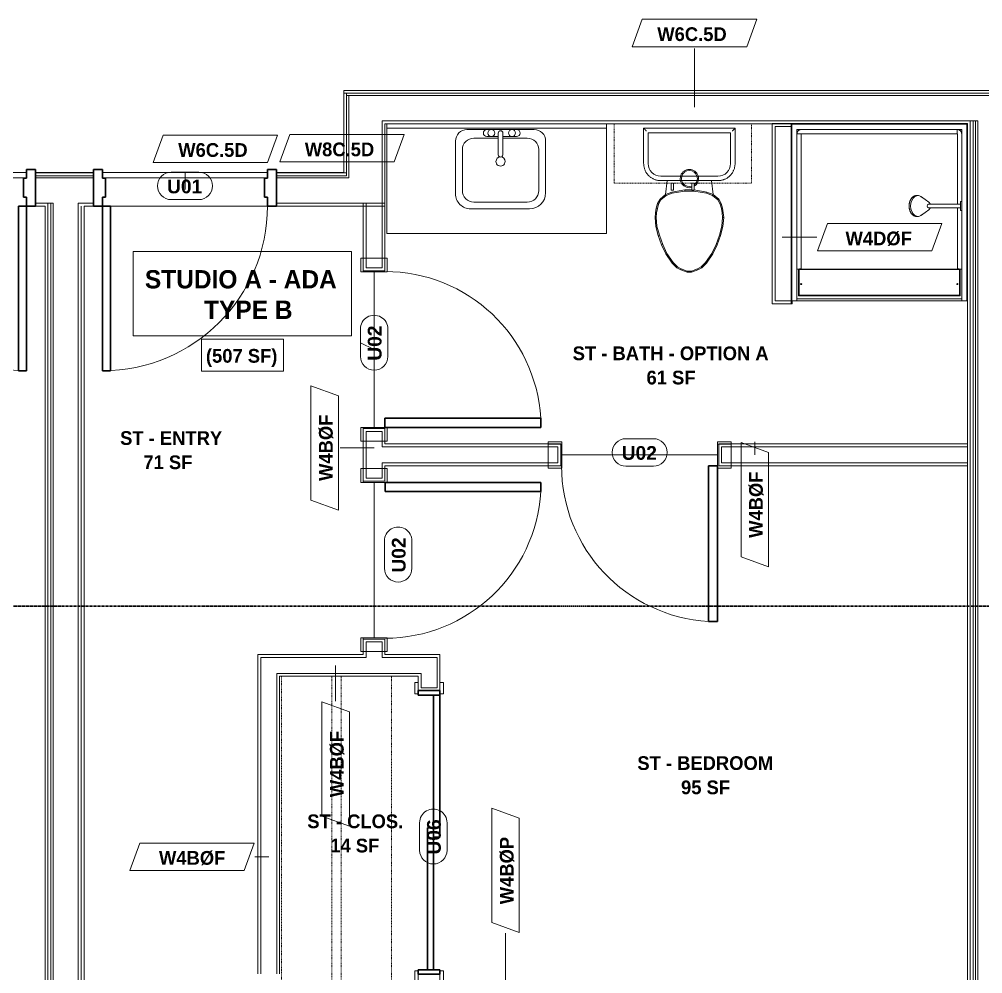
# Model space of a CAD drawing. Header units: inches. Extents: x -4058 to -1781, y 9814 to 12264.
# Drawn here: x -2724.6 to -2514.2, y 11454.9 to 11663.4 of the extents above; entities that cross this region are included whole.
import ezdxf

# ---------------------------------------------------------------- set-up
doc = ezdxf.new("R2010")
doc.units = ezdxf.units.IN
doc.header["$MEASUREMENT"] = 0
doc.linetypes.add('Dash', pattern=[0.25, 0.125, -0.125])
doc.linetypes.add('Grid Line 1_2_', pattern=[0.875, 0.5, -0.125, 0.125, -0.125])
for name, color, linetype, lineweight in [('0-1', 7, 'Continuous', 5), ('0-3', 8, 'Continuous', 9), ('A-AREA-IDEN', 2, 'Continuous', 9), ('A-DOOR-1', 7, 'Continuous', 9), ('A-DOOR-2', 10, 'Continuous', 30), ('A-DOOR-3', 31, 'Continuous', 9), ('A-DOOR-4', 31, 'Continuous', 30), ('A-DOOR-FRAM-2', 10, 'Continuous', 30), ('A-DOOR-FRAM-3', 31, 'Continuous', 30), ('A-DOOR-IDEN', 31, 'Continuous', 9), ('A-FLOR-1', 7, 'Continuous', 9), ('A-FLOR-2', 192, 'Continuous', 9), ('A-WALL', 113, 'Continuous', 18), ('A-WALL-2', 250, 'Continuous', 18), ('A-WALL-3', 113, 'Continuous', 9), ('A-WALL-IDEN', 211, 'Continuous', 9), ('I-WALL-1', 7, 'Continuous', 9), ('P-SANR-FIXT', 6, 'Continuous', 9), ('Q-CASE', 31, 'Continuous', 9), ('Q-CASE-2', 31, 'Dash', 9), ('Q-CASE-HDLN', 31, 'Dash', 9), ('S-GRID-1', 1, 'Grid Line 1_2_', 30)]:
    doc.layers.add(name, color=color, linetype=linetype, lineweight=lineweight)
doc.styles.add('Arial_B', font='arialbd.ttf', dxfattribs={"height": 3})
doc.styles.add('Century Gothic_B', font='GOTHICB.TTF', dxfattribs={"height": 3})
doc.styles.add('Century Gothic_B_1', font='GOTHICB.TTF', dxfattribs={"height": 4})

# ---------------------------------------------------------------- blocks, each defined once
blk = doc.blocks.new('CTR - 1st Phase - Shell_rvt-1-UNITS PLANS - 3RD FLOOR')
at = {"layer": 'A-FLOR-1'}
for p, q in [((-2723.04, 11629.94), (-2759.04, 11629.94)), ((-2759.04, 11628.74), (-2723.04, 11628.74)), ((-2708.41, 11629.94), (-2721.04, 11629.94)), ((-2670.41, 11629.94), (-2706.41, 11629.94)), ((-2706.41, 11628.74), (-2670.41, 11628.74)), ((-2653.75, 11629.94), (-2668.41, 11629.94))]:
    blk.add_line(p, q, dxfattribs=at)
blk = doc.blocks.new('HOLLOW METAL - UNIT DOOR-2191977-UNITS PLANS - 3RD FLOOR')
at = {"layer": 'A-DOOR-1'}
blk.add_arc((18, -3.875), 36, 180, 270, dxfattribs=at)
at = {"layer": 'A-DOOR-2'}
for p, q in [((16.25, -3.875), (18, -3.875)), ((16.25, -39.875), (16.25, -3.875)), ((18, -3.875), (18, -39.875)), ((18, -39.875), (16.25, -39.875))]:
    blk.add_line(p, q, dxfattribs=at)
at = {"layer": 'A-DOOR-FRAM-2'}
for p, q in [((-20, 4.125), (-18, 4.125)), ((-20, -3.875), (-20, 4.125)), ((-18, 4.125), (-18, 2.1875)), ((-18, 2.1875), (-17.375, 2.1875)), ((-17.375, 2.1875), (-17.375, -1.9375)), ((17.375, 2.1875), (18, 2.1875)), ((17.375, -1.9375), (17.375, 2.1875)), ((18, 4.125), (20, 4.125)), ((18, 2.1875), (18, 4.125)), ((20, 4.125), (20, -3.875)), ((-18, -1.9375), (-18, -3.875)), ((-17.375, -1.9375), (-18, -1.9375)), ((18, -1.9375), (17.375, -1.9375)), ((18, -3.875), (18, -1.9375)), ((-18, -3.875), (-20, -3.875)), ((20, -3.875), (18, -3.875))]:
    blk.add_line(p, q, dxfattribs=at)
blk = doc.blocks.new('HOLLOW METAL - UNIT DOOR-2191978-UNITS PLANS - 3RD FLOOR')
at = {"layer": 'A-DOOR-1'}
blk.add_arc((18, 3.875), 36, 90, 180, dxfattribs=at)
at = {"layer": 'A-DOOR-2'}
for p, q in [((18, 39.875), (16.25, 39.875)), ((16.25, 39.875), (16.25, 3.875)), ((18, 3.875), (18, 39.875)), ((16.25, 3.875), (18, 3.875))]:
    blk.add_line(p, q, dxfattribs=at)
at = {"layer": 'A-DOOR-FRAM-2'}
for p, q in [((-18, 3.875), (-20, 3.875)), ((-20, 3.875), (-20, -4.125)), ((-18, 1.9375), (-18, 3.875)), ((18, 3.875), (18, 1.9375)), ((20, 3.875), (18, 3.875)), ((20, -4.125), (20, 3.875)), ((-17.375, 1.9375), (-18, 1.9375)), ((-17.375, -2.1875), (-17.375, 1.9375)), ((18, 1.9375), (17.375, 1.9375)), ((17.375, 1.9375), (17.375, -2.1875)), ((-20, -4.125), (-18, -4.125)), ((-18, -4.125), (-18, -2.1875)), ((-18, -2.1875), (-17.375, -2.1875)), ((17.375, -2.1875), (18, -2.1875)), ((18, -2.1875), (18, -4.125)), ((18, -4.125), (20, -4.125))]:
    blk.add_line(p, q, dxfattribs=at)
blk = doc.blocks.new('CTR - 1st Phase - Common Walls_rvt-1-UNITS PLANS - 3RD FLOOR')
at = {"layer": 'A-WALL-2'}
for p, q in [((-2653.75, 11647.24), (-2653.12, 11647.24)), ((-2653.12, 11647.24), (-2644.75, 11647.24)), ((-2653.12, 11646.74), (-2653.12, 11647.24)), ((-2653.12, 11647.24), (-2653.12, 11646.74)), ((-2653.12, 11646.74), (-2652.62, 11646.74)), ((-2653.12, 11646.74), (-2653.12, 11629.86)), ((-2652.62, 11646.74), (-2645.37, 11646.74)), ((-2652.62, 11646.74), (-2652.62, 11628.74)), ((-2645.37, 11646.74), (-2644.75, 11646.74)), ((-2510.43, 11647.24), (-2644.75, 11647.24)), ((-2509.93, 11646.74), (-2644.75, 11646.74)), ((-2645.37, 11641.24), (-2644.75, 11641.24)), ((-2645.37, 11641.24), (-2645.37, 11623.24)), ((-2516.94, 11641.24), (-2644.75, 11641.24)), ((-2516.31, 11641.24), (-2516.94, 11641.24)), ((-2516.94, 11641.24), (-2516.31, 11641.24)), ((-2516.94, 11641.24), (-2516.94, 11640.61)), ((-2515.81, 11641.24), (-2516.31, 11641.24)), ((-2516.31, 11641.24), (-2515.81, 11641.24)), ((-2516.31, 11641.24), (-2516.31, 11640.61)), ((-2515.31, 11641.24), (-2515.81, 11641.24)), ((-2515.81, 11641.24), (-2515.31, 11641.24)), ((-2515.81, 11641.24), (-2515.81, 11640.61)), ((-2515.31, 11641.24), (-2515.31, 11640.61)), ((-2516.94, 11255.64), (-2516.94, 11640.61)), ((-2516.31, 11255.64), (-2516.31, 11640.61)), ((-2515.81, 11255.64), (-2515.81, 11640.61)), ((-2515.31, 11255.64), (-2515.31, 11640.61)), ((-2718.97, 11629.24), (-2721.04, 11629.24)), ((-2718.97, 11628.74), (-2721.04, 11628.74)), ((-2718.35, 11629.24), (-2718.97, 11629.24)), ((-2717.72, 11628.74), (-2718.97, 11628.74)), ((-2717.72, 11629.24), (-2718.35, 11629.24)), ((-2717.72, 11629.24), (-2717.22, 11629.24)), ((-2717.22, 11628.74), (-2717.72, 11628.74)), ((-2717.22, 11629.24), (-2708.41, 11629.24)), ((-2717.22, 11628.74), (-2708.41, 11628.74)), ((-2668.41, 11629.24), (-2653.75, 11629.24)), ((-2668.41, 11628.74), (-2653.75, 11628.74)), ((-2653.12, 11629.86), (-2653.75, 11629.86)), ((-2653.12, 11629.24), (-2653.75, 11629.24)), ((-2653.12, 11628.74), (-2653.75, 11628.74)), ((-2653.12, 11629.86), (-2653.12, 11629.24)), ((-2653.12, 11629.86), (-2653.12, 11629.24)), ((-2652.62, 11628.74), (-2653.12, 11628.74)), ((-2718.97, 11623.24), (-2721.04, 11623.24)), ((-2718.35, 11623.24), (-2718.97, 11623.24)), ((-2718.35, 11622.61), (-2718.35, 11623.24)), ((-2717.72, 11623.24), (-2718.35, 11623.24)), ((-2718.35, 11255.64), (-2718.35, 11622.61)), ((-2717.72, 11622.61), (-2717.72, 11623.24)), ((-2717.22, 11623.24), (-2717.72, 11623.24)), ((-2717.72, 11255.64), (-2717.72, 11622.61)), ((-2717.22, 11622.61), (-2717.22, 11623.24)), ((-2717.22, 11255.64), (-2717.22, 11622.61)), ((-2711.72, 11622.61), (-2711.72, 11623.24)), ((-2711.72, 11623.24), (-2708.41, 11623.24)), ((-2711.72, 11255.64), (-2711.72, 11622.61)), ((-2711.1, 11255.64), (-2711.1, 11622.61)), ((-2668.41, 11623.24), (-2653.75, 11623.24)), ((-2652.62, 11623.24), (-2653.75, 11623.24)), ((-2645.37, 11623.24), (-2652.62, 11623.24))]:
    blk.add_line(p, q, dxfattribs=at)
at = {"layer": 'I-WALL-1'}
for p, q in [((-2644.75, 11647.86), (-2653.75, 11647.86)), ((-2653.75, 11647.86), (-2653.75, 11647.24)), ((-2511.06, 11647.86), (-2644.75, 11647.86)), ((-2653.75, 11647.24), (-2653.75, 11629.86)), ((-2644.75, 11640.61), (-2644.37, 11640.61)), ((-2644.75, 11622.61), (-2644.75, 11640.61)), ((-2596.37, 11640.61), (-2556.06, 11640.61)), ((-2718.97, 11629.86), (-2721.04, 11629.86)), ((-2718.35, 11629.86), (-2718.97, 11629.86)), ((-2708.41, 11629.86), (-2718.35, 11629.86)), ((-2653.75, 11629.86), (-2668.41, 11629.86)), ((-2721.04, 11622.61), (-2718.97, 11622.61)), ((-2718.97, 11622.61), (-2718.97, 11255.64)), ((-2710.47, 11255.64), (-2710.47, 11622.61)), ((-2710.47, 11622.61), (-2708.41, 11622.61)), ((-2668.41, 11622.61), (-2653.75, 11622.61)), ((-2653.75, 11622.61), (-2645.37, 11622.61)), ((-2645.37, 11622.61), (-2644.75, 11622.61)), ((-2517.56, 11601.87), (-2517.56, 11255.64))]:
    blk.add_line(p, q, dxfattribs=at)
at = {"layer": '0-3'}
blk.add_blockref('HOLLOW METAL - UNIT DOOR-2191977-UNITS PLANS - 3RD FLOOR', (-2741.04, 11626.49), dxfattribs=at)
at = {"layer": '0-3', "rotation": 180}
blk.add_blockref('HOLLOW METAL - UNIT DOOR-2191978-UNITS PLANS - 3RD FLOOR', (-2688.41, 11626.49), dxfattribs=at)
blk = doc.blocks.new('CTR - 1st Phase - Structure_rvt-1-UNITS PLANS - 3RD FLOOR')
at = {"layer": 'S-GRID-1'}
blk.add_line((-1781.27, 11535.19), (-4041.78, 11535.19), dxfattribs=at)
blk = doc.blocks.new('SLIDING - FLUSH - SLIDING - FLUSH - 5-0 x 6-8-3934327-UNITS PLANS - 3RD FLOOR')
at = {"layer": 'A-DOOR-3'}
for p, q in [((-30.25, 3), (-32.75, 3)), ((-32.75, 3), (-32.75, 2.25)), ((-32.75, 2.25), (-30.25, 2.25)), ((-30.25, 2.25), (-30.25, 3)), ((30.25, 3), (30.25, 2.25)), ((32.75, 3), (30.25, 3)), ((30.25, 2.25), (32.75, 2.25)), ((32.75, 2.25), (32.75, 3)), ((-30.25, -2.5), (-32.75, -2.5)), ((-32.75, -2.5), (-32.75, -3.25)), ((-32.75, -3.25), (-30.25, -3.25)), ((-30.25, -3.25), (-30.25, -2.5)), ((32.75, -2.5), (30.25, -2.5)), ((30.25, -2.5), (30.25, -3.25)), ((30.25, -3.25), (32.75, -3.25)), ((32.75, -3.25), (32.75, -2.5))]:
    blk.add_line(p, q, dxfattribs=at)
at = {"layer": 'A-DOOR-4'}
for p, q in [((1, 2.25), (-30, 2.25)), ((-30, 2.25), (-30, 0.87)), ((1, 0.87), (1, 2.25)), ((-30, 0.87), (1, 0.87)), ((30, 0.87), (-1, 0.87)), ((-1, 0.87), (-1, -0.5)), ((30, -0.5), (30, 0.87)), ((-1, -0.5), (30, -0.5))]:
    blk.add_line(p, q, dxfattribs=at)
at = {"layer": 'A-DOOR-FRAM-3'}
for p, q in [((-30, 2.25), (-31, 2.25)), ((-31, 2.25), (-31, -2.5)), ((-30, -2.5), (-30, 2.25)), ((31, 2.25), (30, 2.25)), ((30, 2.25), (30, -2.5)), ((31, -2.5), (31, 2.25)), ((-31, -2.5), (-30, -2.5)), ((30, -2.5), (31, -2.5))]:
    blk.add_line(p, q, dxfattribs=at)
blk = doc.blocks.new('SWING - SINGLE - FLUSH - SWING - FLUSH - 2-10 x 6-8 - PRIVACY-4346068-UNITS PLANS - 3RD FLOOR')
at = {"layer": 'A-DOOR-3'}
for p, q in [((-20, 2.37), (-20, 2.87)), ((-20, 2.87), (-17, 2.87)), ((-20, 2.37), (-17, 2.37)), ((-20, -2.88), (-20, 2.37)), ((-17, 2.37), (-20, 2.37)), ((-17, 2.87), (-17, 2.37)), ((-17, 2.37), (-17, -2.88)), ((17, 2.37), (17, 2.87)), ((17, 2.87), (20, 2.87)), ((17, 2.37), (20, 2.37)), ((17, -2.88), (17, 2.37)), ((20, 2.37), (17, 2.37)), ((20, 2.87), (20, 2.37)), ((20, 2.37), (20, -2.88)), ((-17, -2.88), (-20, -2.88)), ((20, -2.88), (17, -2.88))]:
    blk.add_line(p, q, dxfattribs=at)
blk.add_arc((17, -2.38), 34.07, 180, 266.6343, dxfattribs=at)
at = {"layer": 'A-DOOR-4'}
for p, q in [((15, -2.38), (15, -36.38)), ((17, -2.38), (15, -2.38)), ((17, -2.38), (17, -36.38)), ((17, -36.38), (15, -36.38))]:
    blk.add_line(p, q, dxfattribs=at)
blk = doc.blocks.new('OD_CW_Closet - OD_CW_Closet-3786619-UNITS PLANS - 3RD FLOOR')
at = {"layer": 'Q-CASE-HDLN'}
for p, q in [((68.99, 24), (0.74, 24)), ((0.74, 24), (0.74, 0)), ((68.99, 0), (68.99, 24)), ((0.74, 13), (68.99, 13)), ((0.74, 11), (68.99, 11)), ((0.74, 0), (68.99, 0))]:
    blk.add_line(p, q, dxfattribs=at)
blk = doc.blocks.new('SWING - SINGLE - FLUSH - SWING - FLUSH - 2-10 x 6-8 - PRIVACY-4346070-UNITS PLANS - 3RD FLOOR')
at = {"layer": 'A-DOOR-3'}
for p, q in [((-20, 2.37), (-20, 2.87)), ((-20, 2.87), (-17, 2.87)), ((-20, 2.37), (-17, 2.37)), ((-20, -2.88), (-20, 2.37)), ((-17, 2.37), (-20, 2.37)), ((-17, 2.87), (-17, 2.37)), ((-17, 2.37), (-17, -2.88)), ((17, 2.37), (17, 2.87)), ((17, 2.87), (20, 2.87)), ((17, 2.37), (20, 2.37)), ((17, -2.88), (17, 2.37)), ((20, 2.37), (17, 2.37)), ((20, 2.87), (20, 2.37)), ((20, 2.37), (20, -2.88)), ((-17, -2.88), (-20, -2.88)), ((20, -2.88), (17, -2.88))]:
    blk.add_line(p, q, dxfattribs=at)
blk.add_arc((17, -2.38), 34.07, 180, 266.6343, dxfattribs=at)
at = {"layer": 'A-DOOR-4'}
for p, q in [((15, -2.38), (15, -36.38)), ((17, -2.38), (15, -2.38)), ((17, -2.38), (17, -36.38)), ((17, -36.38), (15, -36.38))]:
    blk.add_line(p, q, dxfattribs=at)
blk = doc.blocks.new('M_Sink Vanity-Square - 500 x 440mm-1372835-UNITS PLANS - 3RD FLOOR')
at = {"layer": 'P-SANR-FIXT'}
for p, q in [((-5.72, 10.23), (7.14, 10.23)), ((-5.22, 8.73), (6.46, 8.73)), ((-9.22, -4.59), (-9.22, 6.73)), ((10.46, 6.91), (10.46, -4.59)), ((-7.72, -2.72), (-7.72, 6.23)), ((8.96, 6.23), (8.96, -2.72)), ((0.12, -6.33), (0.12, -1.59)), ((1.12, -6.33), (1.12, -1.59)), ((0.12, -5.22), (-5.22, -5.22)), ((-2.88, -5.59), (0.12, -5.59)), ((6.46, -5.22), (1.12, -5.22)), ((1.12, -5.59), (3.62, -5.59)), ((7.96, -7.09), (-6.72, -7.09)), ((3.62, -7.09), (-2.88, -7.09))]:
    blk.add_line(p, q, dxfattribs=at)
for centre, radius, start, end in [((-5.72, 6.73), 3.5, 90, 180), ((-5.22, 6.23), 2.5, 90, 180), ((6.46, 6.23), 2.5, 360, 90), ((7.14, 6.91), 3.32, 360, 90), ((0.62, -0.13), 1, 360, 180), ((0.62, -0.13), 1, 180, 0), ((0.62, -1.59), 0.5, 360, 180), ((-5.22, -2.72), 2.5, 180, 270), ((6.46, -2.72), 2.5, 270, 360), ((-6.72, -4.59), 2.5, 180, 270), ((-2.88, -6.34), 0.75, 90, 270), ((-1.88, -6.34), 0.75, 360, 180), ((2.62, -6.34), 0.75, 0, 180), ((3.62, -6.34), 0.75, 270, 90), ((7.96, -4.59), 2.5, 270, 0), ((-1.88, -6.34), 0.75, 180, 0), ((0.62, -6.33), 0.5, 180, 0), ((2.62, -6.34), 0.75, 180, 0)]:
    blk.add_arc(centre, radius, start, end, dxfattribs=at)
blk = doc.blocks.new('Toilet-Domestic-3D - Toilet-Domestic-3D-1352612-UNITS PLANS - 3RD FLOOR')
at = {"layer": 'P-SANR-FIXT'}
for p, q in [((-9.98, 19.48), (-9.98, 11.75)), ((9.98, 19.48), (-9.98, 19.48)), ((-9.86, 19.36), (-9.98, 19.48)), ((9.98, 19.48), (9.86, 19.36)), ((9.98, 11.75), (9.98, 19.48)), ((9, 18.5), (-9, 18.5)), ((-9, 18.5), (-9, 11.75)), ((-9, 18.5), (-9, 11.75)), ((9, 18.5), (-9, 18.5)), ((9, 11.75), (9, 18.5)), ((9, 11.75), (9, 18.5)), ((-6.25, 9), (6.25, 9)), ((-6.25, 9), (6.25, 9)), ((-6.25, 8.02), (6.25, 8.02)), ((-4.86, 8.02), (-5.21, 5)), ((5.21, 5), (4.86, 8.02)), ((-5.21, 5), (-6.4, 4)), ((-5.08, 4.78), (-6.21, 3.84)), ((-3.84, 5.5), (-5.21, 5)), ((-5.21, 5), (-5.08, 4.78)), ((-3.77, 5.26), (-5.08, 4.78)), ((-1, 6), (-3.84, 5.5)), ((-3.84, 5.5), (-3.77, 5.26)), ((-0.98, 5.75), (-3.77, 5.26)), ((-1, 6), (-0.98, 5.75)), ((0.56, 6), (-1, 6)), ((0.98, 5.75), (-0.98, 5.75)), ((1, 5.98), (0.98, 5.75)), ((3.77, 5.26), (0.98, 5.75)), ((3.84, 5.5), (1.05, 5.99)), ((3.84, 5.5), (3.77, 5.26)), ((5.08, 4.78), (3.77, 5.26)), ((5.21, 5), (3.84, 5.5)), ((5.21, 5), (5.08, 4.78)), ((6.21, 3.84), (5.08, 4.78)), ((6.4, 4), (5.21, 5)), ((-6.97, 3), (-7.24, 2)), ((-6.73, 2.9), (-6.99, 1.95)), ((-6.4, 4), (-6.97, 3)), ((-6.97, 3), (-6.73, 2.9)), ((-6.21, 3.84), (-6.73, 2.9)), ((-6.21, 3.84), (-6.4, 4)), ((6.4, 4), (6.21, 3.84)), ((6.73, 2.9), (6.21, 3.84)), ((6.97, 3), (6.4, 4)), ((6.97, 3), (6.73, 2.9)), ((6.99, 1.95), (6.73, 2.9)), ((7.24, 2), (6.97, 3)), ((-7.41, 1), (-7.5, 0)), ((-7.24, 2), (-7.41, 1)), ((-7.41, 1), (-7.16, 0.96)), ((-7.16, 0.96), (-7.25, 0)), ((-7.24, 2), (-6.99, 1.95)), ((-6.99, 1.95), (-7.16, 0.96)), ((7.24, 2), (6.99, 1.95)), ((7.16, 0.96), (6.99, 1.95)), ((7.41, 1), (7.16, 0.96)), ((7.25, 0), (7.16, 0.96)), ((7.41, 1), (7.24, 2)), ((7.5, 0), (7.25, 0)), ((7.5, 0), (7.41, 1)), ((-7.5, 0), (-7.25, 0)), ((-7.5, 0), (-7.33, -1.99)), ((-7.33, -1.99), (-7.08, -1.95)), ((-7.33, -1.99), (-6.79, -4)), ((-7.25, 0), (-7.08, -1.95)), ((-7.08, -1.95), (-6.55, -3.92)), ((6.55, -3.92), (7.08, -1.95)), ((6.79, -4), (7.33, -1.99)), ((7.08, -1.95), (7.25, 0)), ((7.33, -1.99), (7.08, -1.95)), ((7.33, -1.99), (7.5, 0)), ((-6.79, -4), (-6.55, -3.92)), ((-6.79, -4), (-6.06, -6)), ((-6.55, -3.92), (-5.83, -5.9)), ((5.83, -5.9), (6.55, -3.92)), ((6.06, -6), (6.79, -4)), ((6.79, -4), (6.55, -3.92)), ((-6.06, -6), (-5.83, -5.9)), ((-6.06, -6), (-5.13, -8)), ((-5.83, -5.9), (-4.91, -7.88)), ((4.91, -7.88), (5.83, -5.9)), ((5.13, -8), (6.06, -6)), ((6.06, -6), (5.83, -5.9)), ((-5.13, -8), (-4.91, -7.88)), ((-5.13, -8), (-3.74, -10)), ((-4.91, -7.88), (-3.55, -9.84)), ((3.55, -9.84), (4.91, -7.88)), ((3.74, -10), (5.13, -8)), ((5.13, -8), (4.91, -7.88)), ((-3.74, -10), (-3.55, -9.84)), ((-3.74, -10), (-2.74, -11)), ((-3.55, -9.84), (-2.59, -10.8)), ((2.59, -10.8), (3.55, -9.84)), ((2.74, -11), (3.74, -10)), ((3.74, -10), (3.55, -9.84)), ((-2.74, -11), (-2.59, -10.8)), ((-2.74, -11), (-1.87, -11.5)), ((-2.59, -10.8), (-1.77, -11.27)), ((-1.87, -11.5), (-1.77, -11.27)), ((-1.87, -11.5), (-0.5, -12)), ((-1.77, -11.27), (-0.46, -11.75)), ((-0.5, -12), (-0.46, -11.75)), ((-0.5, -12), (0.5, -12)), ((-0.46, -11.75), (0.46, -11.75)), ((0.46, -11.75), (1.77, -11.27)), ((0.5, -12), (0.46, -11.75)), ((0.5, -12), (1.87, -11.5)), ((1.77, -11.27), (2.59, -10.8)), ((1.87, -11.5), (1.77, -11.27)), ((1.87, -11.5), (2.74, -11)), ((2.74, -11), (2.59, -10.8))]:
    blk.add_line(p, q, dxfattribs=at)
at = {"layer": 'P-SANR-FIXT', "flags": 128}
for points in [[(-9.98, 11.75), (-9.97, 11.6), (-9.97, 11.45), (-9.95, 11.3), (-9.93, 11.16), (-9.9, 11.01), (-9.87, 10.86), (-9.83, 10.72), (-9.79, 10.58), (-9.74, 10.44), (-9.68, 10.3), (-9.62, 10.16), (-9.56, 10.03), (-9.48, 9.9), (-9.41, 9.77), (-9.33, 9.65), (-9.24, 9.52), (-9.15, 9.41), (-9.05, 9.29), (-8.95, 9.18), (-8.85, 9.08), (-8.74, 8.97), (-8.62, 8.88), (-8.51, 8.78), (-8.39, 8.7), (-8.26, 8.61), (-8.14, 8.54), (-8.01, 8.46), (-7.87, 8.4), (-7.74, 8.33), (-7.6, 8.28), (-7.46, 8.22), (-7.32, 8.18), (-7.17, 8.14), (-7.03, 8.11), (-6.88, 8.08), (-6.74, 8.05), (-6.59, 8.04), (-6.44, 8.03), (-6.29, 8.02), (-6.25, 8.02)], [(6.25, 8.02), (6.4, 8.03), (6.55, 8.03), (6.7, 8.05), (6.84, 8.07), (6.99, 8.1), (7.14, 8.13), (7.28, 8.17), (7.42, 8.21), (7.56, 8.26), (7.7, 8.32), (7.84, 8.38), (7.97, 8.44), (8.1, 8.52), (8.23, 8.59), (8.35, 8.67), (8.48, 8.76), (8.59, 8.85), (8.71, 8.95), (8.82, 9.05), (8.92, 9.15), (9.03, 9.26), (9.12, 9.38), (9.22, 9.49), (9.3, 9.61), (9.39, 9.74), (9.46, 9.86), (9.54, 9.99), (9.6, 10.13), (9.67, 10.26), (9.72, 10.4), (9.78, 10.54), (9.82, 10.68), (9.86, 10.83), (9.89, 10.97), (9.92, 11.12), (9.95, 11.26), (9.96, 11.41), (9.97, 11.56), (9.98, 11.71), (9.98, 11.75)]]:
    blk.add_lwpolyline(points, dxfattribs=at)
at = {"layer": 'P-SANR-FIXT'}
for centre, radius, start, end in [((-6.25, 11.75), 2.75, 180, 270), ((-6.25, 11.75), 2.75, 180, 270), ((6.25, 11.75), 2.75, 270, 360), ((6.25, 11.75), 2.75, 270, 360), ((0, 8.48), 2, 360, 286.863), ((0, 8.48), 1.75, 360, 289.017), ((0, 8.48), 2, 302.0714, 360), ((0, 8.48), 1.75, 308.7554, 360)]:
    blk.add_arc(centre, radius, start, end, dxfattribs=at)
for points in [[(-9.98, 19.48), (-9.98, 19.48), (-9.98, 19.48), (-9.98, 19.48)], [(9.98, 19.48), (9.98, 19.48), (9.98, 19.48), (9.98, 19.48)]]:
    blk.add_open_spline(points, degree=3, dxfattribs=at)
for points, knots in [([(-9.37, 18.87), (-9.41, 18.91), (-9.47, 18.97), (-9.55, 19.05), (-9.6, 19.1), (-9.66, 19.16), (-9.71, 19.21), (-9.75, 19.25), (-9.78, 19.28), (-9.8, 19.3), (-9.82, 19.32), (-9.85, 19.35), (-9.86, 19.36), (-9.86, 19.36)], [0, 0, 0, 0, 0.166667, 0.25, 0.333333, 0.416667, 0.5, 0.583333, 0.666667, 0.708333, 0.75, 0.833333, 1, 1, 1, 1]), ([(9.86, 19.36), (9.86, 19.36), (9.85, 19.35), (9.82, 19.32), (9.8, 19.3), (9.78, 19.28), (9.75, 19.25), (9.71, 19.21), (9.66, 19.16), (9.6, 19.1), (9.55, 19.05), (9.47, 18.97), (9.41, 18.91), (9.37, 18.87)], [-1, -1, -1, -1, -0.833333, -0.75, -0.708333, -0.666667, -0.583333, -0.5, -0.416667, -0.333333, -0.25, -0.166667, 0, 0, 0, 0])]:
    blk.add_open_spline(points, degree=3, knots=knots, dxfattribs=at)
blk = doc.blocks.new('Bath Vanity - Bath Vanity 48_-3150017-UNITS PLANS - 3RD FLOOR')
at = {"layer": 'Q-CASE'}
for p, q in [((24.74, 24), (-23.26, 24)), ((-23.26, 24), (-23.26, 1)), ((24.74, 1), (24.74, 24))]:
    blk.add_line(p, q, dxfattribs=at)
blk = doc.blocks.new('BATHROOM MIRROR - BATHROOM MIRROR 48_-3123886-UNITS PLANS - 3RD FLOOR')
at = {"layer": 'Q-CASE'}
for p, q in [((-23.26, -23), (24.74, -23)), ((-23.26, -23), (-23.26, -24)), ((24.74, -24), (24.74, -23)), ((24.74, -24), (-23.26, -24))]:
    blk.add_line(p, q, dxfattribs=at)
blk = doc.blocks.new('300 Series Wall Hung Cabinet_326 - 30_-2909953-UNITS PLANS - 3RD FLOOR')
at = {"layer": 'Q-CASE'}
for p, q in [((-2.01, 14.69), (-2.5, 14.69)), ((-2.5, 14.69), (-2.5, 13.19)), ((-2.01, 13.19), (-2.5, 13.19)), ((-2.01, 13.19), (-2.01, 14.69)), ((2.49, 14.69), (2, 14.69)), ((2, 14.69), (2, 13.19)), ((2.49, 13.19), (2, 13.19)), ((2.49, 13.19), (2.49, 14.69))]:
    blk.add_line(p, q, dxfattribs=at)
at = {"layer": 'Q-CASE-2'}
for p, q in [((-15, 0.19), (-15, 13.19)), ((-15, 13.19), (15, 13.19)), ((15, 13.19), (15, 0.19)), ((15, 0.19), (-15, 0.19))]:
    blk.add_line(p, q, dxfattribs=at)
blk = doc.blocks.new('SWING - SINGLE - FLUSH - SWING - FLUSH - 2-10 x 6-8 - PRIVACY-4346067-UNITS PLANS - 3RD FLOOR')
at = {"layer": 'A-DOOR-3'}
for p, q in [((-17, 2.87), (-20, 2.87)), ((-20, 2.87), (-20, -2.38)), ((-17, -2.38), (-17, 2.87)), ((20, 2.87), (17, 2.87)), ((17, 2.87), (17, -2.38)), ((20, -2.38), (20, 2.87)), ((-20, -2.38), (-17, -2.38)), ((-17, -2.38), (-20, -2.38)), ((-20, -2.38), (-20, -2.88)), ((-20, -2.88), (-17, -2.88)), ((-17, -2.88), (-17, -2.38)), ((17, -2.38), (20, -2.38)), ((20, -2.38), (17, -2.38)), ((17, -2.38), (17, -2.88)), ((17, -2.88), (20, -2.88)), ((20, -2.88), (20, -2.38))]:
    blk.add_line(p, q, dxfattribs=at)
blk.add_arc((17, 2.37), 34.07, 93.3657, 180, dxfattribs=at)
at = {"layer": 'A-DOOR-4'}
for p, q in [((15, 2.37), (15, 36.38)), ((17, 36.38), (15, 36.38)), ((17, 2.37), (17, 36.38)), ((17, 2.37), (15, 2.37))]:
    blk.add_line(p, q, dxfattribs=at)
blk = doc.blocks.new('The Shower - The Shower-V31-UNITS PLANS - 3RD FLOOR')
at = {"layer": 'P-SANR-FIXT'}
for p, q in [((0, -0.5), (38.5, -0.5)), ((0, -39.25), (0, -0.5)), ((0.12, -39.25), (0.12, -0.63)), ((0.12, -0.63), (38.38, -0.63)), ((1.25, -39.25), (1.25, -1.75)), ((1.25, -1.75), (37.25, -1.75)), ((1.58, -2.01), (1.51, -2.08)), ((1.73, -1.9), (1.7, -1.92)), ((2.01, -1.78), (1.93, -1.8)), ((36.25, -1.77), (2.25, -1.77)), ((36.25, -1.77), (36.25, -1.75)), ((36.57, -1.8), (36.49, -1.78)), ((36.8, -1.92), (36.77, -1.9)), ((36.99, -2.08), (36.92, -2.01)), ((37.25, -1.75), (37.25, -17.52)), ((38.38, -0.63), (38.38, -39.25)), ((38.5, -0.5), (38.5, -39.25)), ((1.3, -2.43), (1.28, -2.51)), ((1.42, -2.2), (1.4, -2.23)), ((2.2, -32.27), (2.2, -2.75)), ((36.25, -2.7), (2.25, -2.7)), ((36.3, -18.11), (36.3, -2.75)), ((37.1, -2.23), (37.08, -2.2)), ((37.22, -2.51), (37.2, -2.43)), ((36.3, -32.27), (36.3, -18.89)), ((37.25, -19.48), (37.25, -39.25)), ((1.62, -32.27), (1.62, -38.13)), ((36.75, -32.38), (1.75, -32.38)), ((1.75, -32.38), (1.75, -38)), ((2.2, -32.27), (36.3, -32.27)), ((36.75, -38), (36.75, -32.38)), ((36.88, -38.13), (36.88, -32.27)), ((0.12, -39.25), (0, -39.25)), ((0.12, -39.25), (1.25, -39.25)), ((1.25, -38.75), (37.25, -38.75)), ((1.25, -39.25), (1.25, -38.75)), ((37.25, -39.25), (1.25, -39.25)), ((1.62, -38.13), (36.88, -38.13)), ((1.75, -38), (36.75, -38)), ((37.25, -38.75), (37.25, -39.25)), ((37.25, -39.25), (38.38, -39.25)), ((38.5, -39.25), (38.38, -39.25))]:
    blk.add_line(p, q, dxfattribs=at)
for centre, radius, start, end in [((2.25, -2.75), 1, 90, 180), ((36.25, -2.75), 1, 0, 90), ((2.2, -35.56), 0.125, 0, 180), ((2.2, -35.56), 0.125, 180, 0), ((36.3, -35.56), 0.125, 0, 180), ((36.3, -35.56), 0.125, 180, 0)]:
    blk.add_arc(centre, radius, start, end, dxfattribs=at)
for centre, major_axis, start_param, end_param in [((2.2, -32.28), (0.95, 0), 1.570796, 3.141593), ((36.3, -32.28), (-0.95, 0), 3.141593, 4.712389)]:
    blk.add_ellipse(centre, major_axis=major_axis, ratio=0.019505, start_param=start_param, end_param=end_param, dxfattribs=at)
for points, knots in [([(2.25, -1.77), (2.19, -1.77), (2.06, -1.78), (1.8, -1.86), (1.53, -2.04), (1.34, -2.32), (1.26, -2.57), (1.25, -2.7), (1.25, -2.77)], [-0.001856, -0.001856, -0.001856, -0.001856, 0.123376, 0.248608, 0.499072, 0.749536, 0.874768, 1, 1, 1, 1]), ([(1.38, -2.25), (1.41, -2.21), (1.47, -2.12), (1.55, -2.04), (1.59, -2)], [-0.666048, -0.666048, -0.666048, -0.666048, -0.5714286, -0.4597287, -0.4597287, -0.4597287, -0.4597287]), ([(1.75, -1.88), (1.77, -1.87), (1.86, -1.82), (2.03, -1.77), (2.17, -1.75), (2.25, -1.75)], [-0.332096, -0.332096, -0.332096, -0.332096, -0.2857143, -0.1428571, 0, 0, 0, 0]), ([(36.25, -1.75), (36.31, -1.75), (36.42, -1.76), (36.59, -1.8), (36.7, -1.85), (36.75, -1.88)], [-1, -1, -1, -1, -0.8928571, -0.7857143, -0.6665409, -0.6665409, -0.6665409, -0.6665409]), ([(37.25, -2.77), (37.25, -2.7), (37.24, -2.57), (37.16, -2.32), (36.98, -2.04), (36.7, -1.86), (36.45, -1.78), (36.32, -1.77), (36.25, -1.77)], [-0.001856, -0.001856, -0.001856, -0.001856, 0.123376, 0.248608, 0.499072, 0.749536, 0.874768, 1, 1, 1, 1]), ([(36.75, -1.88), (36.79, -1.91), (36.89, -1.97), (36.97, -2.05), (37.01, -2.11)], [-0.666048, -0.666048, -0.666048, -0.666048, -0.5714286, -0.4462442, -0.4462442, -0.4462442, -0.4462442]), ([(2.25, -2.7), (2.24, -2.7), (2.24, -2.7), (2.23, -2.7), (2.22, -2.71), (2.22, -2.71), (2.21, -2.72), (2.21, -2.73), (2.2, -2.74), (2.2, -2.74), (2.2, -2.75), (2.2, -2.75)], [-1, -1, -1, -1, -0.833333, -0.75, -0.666667, -0.583333, -0.416667, -0.333333, -0.208333, -0.083333, 0, 0, 0, 0]), ([(36.3, -2.75), (36.3, -2.74), (36.3, -2.74), (36.3, -2.73), (36.29, -2.72), (36.29, -2.72), (36.28, -2.71), (36.27, -2.71), (36.26, -2.7), (36.26, -2.7), (36.25, -2.7), (36.25, -2.7)], [-1, -1, -1, -1, -0.833333, -0.75, -0.666667, -0.583333, -0.416667, -0.333333, -0.208333, -0.083333, 0, 0, 0, 0]), ([(37.12, -2.25), (37.13, -2.27), (37.16, -2.33), (37.18, -2.38), (37.19, -2.42)], [-0.332096, -0.332096, -0.332096, -0.332096, -0.2857143, -0.2167295, -0.2167295, -0.2167295, -0.2167295])]:
    blk.add_open_spline(points, degree=3, knots=knots, dxfattribs=at)
for points in [[(1.63, -1.97), (1.67, -1.94), (1.71, -1.91), (1.75, -1.88)], [(36.25, -2.7), (36.25, -2.62), (36.25, -2.45), (36.25, -2.22), (36.25, -2.03), (36.25, -1.88), (36.25, -1.82), (36.25, -1.8)], [(1.25, -2.75), (1.25, -2.74), (1.25, -2.72), (1.25, -2.71)], [(2.2, -2.75), (2.12, -2.75), (1.95, -2.75), (1.72, -2.75), (1.52, -2.76), (1.37, -2.76), (1.27, -2.76), (1.25, -2.77), (1.25, -2.77)], [(1.35, -2.32), (1.36, -2.3), (1.37, -2.27), (1.38, -2.25)], [(37.05, -2.15), (37.07, -2.18), (37.09, -2.21), (37.12, -2.25)], [(37.25, -2.67), (37.25, -2.7), (37.25, -2.72), (37.25, -2.75)]]:
    blk.add_open_spline(points, degree=3, dxfattribs=at)
blk = doc.blocks.new('Shower Head - Shower Head-3260035-UNITS PLANS - 3RD FLOOR')
at = {"layer": 'P-SANR-FIXT'}
for p, q in [((-2.28, 9.81), (-2.28, 9.54)), ((-2.02, 8.78), (-0.84, 7.19)), ((0.84, 7.19), (2.02, 8.78)), ((2.28, 9.54), (2.28, 9.81)), ((-0.39, 7.27), (-0.39, 6.01)), ((0.39, 6.01), (0.39, 7.27)), ((-0.98, 0.26), (-0.98, 0)), ((-0.98, 0.26), (0.98, 0.26)), ((-0.39, 1), (-0.39, 0.26)), ((0.39, 0.26), (0.39, 1)), ((0.98, 0), (0.98, 0.26)), ((0.98, 0), (-0.98, 0))]:
    blk.add_line(p, q, dxfattribs=at)
at = {"layer": 'P-SANR-FIXT', "flags": 128}
for points in [[(0, 11.49), (-0.09, 11.49), (-0.18, 11.48), (-0.27, 11.48), (-0.35, 11.47), (-0.44, 11.46), (-0.53, 11.44), (-0.62, 11.43), (-0.7, 11.41), (-0.79, 11.39), (-0.87, 11.36), (-0.95, 11.34), (-1.03, 11.31), (-1.11, 11.28), (-1.19, 11.25), (-1.26, 11.21), (-1.34, 11.17), (-1.41, 11.13), (-1.48, 11.09), (-1.55, 11.05), (-1.61, 11), (-1.68, 10.95), (-1.74, 10.9), (-1.8, 10.85), (-1.85, 10.8), (-1.9, 10.74), (-1.95, 10.69), (-2, 10.63), (-2.04, 10.57), (-2.08, 10.51), (-2.12, 10.44), (-2.15, 10.38), (-2.18, 10.31), (-2.21, 10.25), (-2.23, 10.18), (-2.25, 10.11), (-2.26, 10.04), (-2.27, 9.97), (-2.28, 9.9), (-2.28, 9.83), (-2.28, 9.81)], [(2.28, 9.81), (2.28, 9.88), (2.28, 9.95), (2.27, 10.02), (2.25, 10.09), (2.24, 10.16), (2.21, 10.23), (2.19, 10.3), (2.16, 10.36), (2.13, 10.43), (2.09, 10.49), (2.05, 10.55), (2.01, 10.61), (1.97, 10.67), (1.92, 10.73), (1.86, 10.79), (1.81, 10.84), (1.75, 10.89), (1.69, 10.94), (1.63, 10.99), (1.57, 11.04), (1.5, 11.08), (1.43, 11.12), (1.36, 11.16), (1.28, 11.2), (1.21, 11.24), (1.13, 11.27), (1.05, 11.3), (0.97, 11.33), (0.89, 11.36), (0.81, 11.38), (0.72, 11.4), (0.64, 11.42), (0.55, 11.44), (0.47, 11.45), (0.38, 11.46), (0.29, 11.47), (0.2, 11.48), (0.11, 11.49), (0.02, 11.49), (0, 11.49)], [(-0.84, 7.19), (-0.81, 7.16), (-0.79, 7.13), (-0.76, 7.1), (-0.73, 7.08), (-0.7, 7.05), (-0.68, 7.03), (-0.65, 7.01), (-0.62, 6.98), (-0.59, 6.97), (-0.56, 6.95), (-0.53, 6.93), (-0.49, 6.91), (-0.46, 6.9), (-0.43, 6.89), (-0.4, 6.87)], [(0.39, 6.87), (0.43, 6.88), (0.46, 6.9), (0.49, 6.91), (0.52, 6.93), (0.55, 6.94), (0.58, 6.96), (0.61, 6.98), (0.64, 7), (0.67, 7.03), (0.7, 7.05), (0.73, 7.07), (0.76, 7.1), (0.78, 7.13), (0.81, 7.16), (0.83, 7.19), (0.84, 7.19)], [(-0.39, 6.01), (-0.39, 5.81), (-0.39, 5.6), (-0.39, 5.38), (-0.39, 5.15), (-0.39, 4.92), (-0.39, 4.68), (-0.39, 4.43), (-0.39, 4.18), (-0.39, 3.93), (-0.39, 3.67), (-0.39, 3.4), (-0.39, 3.13), (-0.39, 2.86), (-0.39, 2.59), (-0.39, 2.31), (-0.39, 2.03), (-0.39, 1.75), (-0.39, 1.46), (-0.39, 1.18), (-0.39, 1)], [(0.39, 1), (0.39, 1.29), (0.39, 1.57), (0.39, 1.85), (0.39, 2.13), (0.39, 2.41), (0.39, 2.69), (0.39, 2.96), (0.39, 3.23), (0.39, 3.5), (0.39, 3.76), (0.39, 4.02), (0.39, 4.27), (0.39, 4.52), (0.39, 4.77), (0.39, 5), (0.39, 5.23), (0.39, 5.46), (0.39, 5.67), (0.39, 5.88), (0.39, 6.01)]]:
    blk.add_lwpolyline(points, dxfattribs=at)
at = {"layer": 'P-SANR-FIXT'}
for centre, major_axis, start_param, end_param in [((0, 9.54), (-2.28, 0), 4.712389, 6.956384), ((0, 9.54), (2.28, 0), 5.609987, 7.853982), ((0, 7.27), (-0.394, 0), 4.712389, 6.283185), ((0, 7.27), (0.394, 0), 0, 1.570796)]:
    blk.add_ellipse(centre, major_axis=major_axis, ratio=0.707107, start_param=start_param, end_param=end_param, dxfattribs=at)
blk = doc.blocks.new('Wall Tag - Arch Wall-3956453-UNITS PLANS - 3RD FLOOR')
at = {"layer": 'A-WALL-IDEN'}
for p, q in [((-0.3561, 0.0937), (-0.4244, -0.0937)), ((0.4244, 0.0937), (-0.3561, 0.0937)), ((0.3561, -0.0937), (0.4244, 0.0937)), ((-0.4244, -0.0937), (0.3561, -0.0937))]:
    blk.add_line(p, q, dxfattribs=at)
blk = doc.blocks.new('Door Tag - Type Mark-2601225-UNITS PLANS - 3RD FLOOR')
at = {"layer": 'A-DOOR-IDEN'}
for p, q in [((0.09375, 0.09375), (-0.09375, 0.09375)), ((-0.09375, -0.09375), (0.09375, -0.09375))]:
    blk.add_line(p, q, dxfattribs=at)
for centre, start, end in [((-0.09375, 0), 90, 270), ((0.09375, 0), 270, 90)]:
    blk.add_arc(centre, 0.09375, start, end, dxfattribs=at)

msp = doc.modelspace()

# ---------------------------------------------------------------- linework, layer by layer
at = {"layer": 'A-AREA-IDEN', "flags": 128}
for points in [[(-2699.74, 11612.67), (-2652.03, 11612.67), (-2652.03, 11594.22), (-2699.74, 11594.22)], [(-2684.85, 11593.54), (-2666.92, 11593.54), (-2666.92, 11586.54), (-2684.85, 11586.54)]]:
    msp.add_lwpolyline(points, close=True, dxfattribs=at)
at = {"layer": 'A-DOOR-IDEN'}
for p, q in [((-2688.41, 11626.24), (-2688.41, 11630.01)), ((-2647.12, 11591.24), (-2650.12, 11592.75))]:
    msp.add_line(p, q, dxfattribs=at)
at = {"layer": 'A-FLOR-2'}
for p, q in [((-2670.41, 11622.61), (-2704.66, 11622.61)), ((-2647.12, 11608.24), (-2647.12, 11574.24)), ((-2572.12, 11568.24), (-2606.12, 11568.24)), ((-2647.12, 11562.24), (-2647.12, 11528.24))]:
    msp.add_line(p, q, dxfattribs=at)
at = {"layer": 'A-WALL'}
for p, q in [((-2559.56, 11601.87), (-2559.56, 11639.99)), ((-2556.06, 11639.99), (-2559.56, 11639.99)), ((-2648.87, 11623.24), (-2648.87, 11609.12)), ((-2645.37, 11609.12), (-2645.37, 11623.24)), ((-2648.87, 11609.12), (-2645.37, 11609.12)), ((-2559.56, 11601.87), (-2556.06, 11601.87)), ((-2556.06, 11601.87), (-2556.06, 11601.24)), ((-2645.37, 11573.37), (-2648.87, 11573.37)), ((-2648.87, 11573.37), (-2648.87, 11563.12)), ((-2645.37, 11569.99), (-2645.37, 11573.37)), ((-2607, 11569.99), (-2645.37, 11569.99)), ((-2607, 11566.49), (-2607, 11569.99)), ((-2571.25, 11569.99), (-2571.25, 11566.49)), ((-2517.56, 11569.99), (-2571.25, 11569.99)), ((-2645.37, 11563.12), (-2645.37, 11566.49)), ((-2645.37, 11566.49), (-2607, 11566.49)), ((-2571.25, 11566.49), (-2517.56, 11566.49)), ((-2648.87, 11563.12), (-2645.37, 11563.12)), ((-2645.37, 11527.37), (-2648.87, 11527.37)), ((-2648.87, 11527.37), (-2648.87, 11523.99)), ((-2645.37, 11523.99), (-2645.37, 11527.37)), ((-2671.87, 11523.99), (-2671.87, 11454.86)), ((-2671.87, 11523.99), (-2648.87, 11523.99)), ((-2645.37, 11523.99), (-2633.37, 11523.99)), ((-2633.37, 11517.37), (-2633.37, 11523.99)), ((-2668.37, 11520.49), (-2668.37, 11454.86)), ((-2668.37, 11520.49), (-2636.87, 11520.49)), ((-2636.87, 11520.49), (-2636.87, 11517.37)), ((-2636.87, 11517.37), (-2633.37, 11517.37))]:
    msp.add_line(p, q, dxfattribs=at)
at = {"layer": 'A-WALL-3'}
for p, q in [((-2560.19, 11640.62), (-2560.19, 11601.24)), ((-2556.06, 11640.62), (-2560.19, 11640.62)), ((-2649.5, 11623.24), (-2649.5, 11608.49)), ((-2644.75, 11623.24), (-2649.5, 11623.24)), ((-2644.75, 11608.49), (-2644.75, 11623.24)), ((-2649.5, 11608.49), (-2644.75, 11608.49)), ((-2560.19, 11601.24), (-2555.81, 11601.24)), ((-2555.81, 11601.24), (-2555.81, 11601.87)), ((-2649.5, 11573.99), (-2649.5, 11562.49)), ((-2644.75, 11573.99), (-2649.5, 11573.99)), ((-2644.75, 11570.62), (-2644.75, 11573.99)), ((-2606.37, 11570.62), (-2644.75, 11570.62)), ((-2606.37, 11565.87), (-2606.37, 11570.62)), ((-2517.56, 11570.62), (-2571.87, 11570.62)), ((-2571.87, 11570.62), (-2571.87, 11565.87)), ((-2517.56, 11565.87), (-2517.56, 11570.62)), ((-2644.75, 11562.49), (-2644.75, 11565.87)), ((-2644.75, 11565.87), (-2606.37, 11565.87)), ((-2571.87, 11565.87), (-2517.56, 11565.87)), ((-2649.5, 11562.49), (-2644.75, 11562.49)), ((-2649.5, 11527.99), (-2649.5, 11524.62)), ((-2644.75, 11527.99), (-2649.5, 11527.99)), ((-2644.75, 11524.62), (-2644.75, 11527.99)), ((-2672.5, 11524.62), (-2672.5, 11454.86)), ((-2649.5, 11524.62), (-2672.5, 11524.62)), ((-2632.75, 11524.62), (-2644.75, 11524.62)), ((-2632.75, 11516.74), (-2632.75, 11524.62)), ((-2667.75, 11454.86), (-2667.75, 11519.87)), ((-2667.75, 11519.87), (-2637.5, 11519.87)), ((-2637.5, 11519.87), (-2637.5, 11516.74)), ((-2637.5, 11516.74), (-2632.75, 11516.74))]:
    msp.add_line(p, q, dxfattribs=at)
at = {"layer": 'A-WALL-IDEN'}
for p, q in [((-2577.16, 11644.24), (-2577.16, 11657.01)), ((-2558, 11615.79), (-2550.44, 11615.79)), ((-2647.12, 11569.77), (-2654.51, 11569.77)), ((-2563.99, 11568.24), (-2563.99, 11571.06)), ((-2655.52, 11522.24), (-2655.52, 11514.4)), ((-2670.12, 11480.43), (-2673.15, 11480.43)), ((-2618.41, 11449.24), (-2618.41, 11463.75))]:
    msp.add_line(p, q, dxfattribs=at)

# ---------------------------------------------------------------- block references
at = {"layer": '0-1'}
for name in ['CTR - 1st Phase - Structure_rvt-1-UNITS PLANS - 3RD FLOOR', 'CTR - 1st Phase - Shell_rvt-1-UNITS PLANS - 3RD FLOOR', 'CTR - 1st Phase - Common Walls_rvt-1-UNITS PLANS - 3RD FLOOR']:
    msp.add_blockref(name, (0, 0), dxfattribs=at)
at = {"layer": 'A-DOOR-3'}
for name, p, rotation in [('SWING - SINGLE - FLUSH - SWING - FLUSH - 2-10 x 6-8 - PRIVACY-4346067-UNITS PLANS - 3RD FLOOR', (-2647.12, 11591.24), 270.0000000000326), ('SWING - SINGLE - FLUSH - SWING - FLUSH - 2-10 x 6-8 - PRIVACY-4346068-UNITS PLANS - 3RD FLOOR', (-2647.12, 11545.24), 90.00000000003263), ('SLIDING - FLUSH - SLIDING - FLUSH - 5-0 x 6-8-3934327-UNITS PLANS - 3RD FLOOR', (-2635, 11485.74), 270.0000000000446)]:
    msp.add_blockref(name, p, dxfattribs=dict(at, rotation=rotation))
msp.add_blockref('SWING - SINGLE - FLUSH - SWING - FLUSH - 2-10 x 6-8 - PRIVACY-4346070-UNITS PLANS - 3RD FLOOR', (-2589.12, 11568.24), dxfattribs=at)
at = {"layer": 'A-DOOR-IDEN', "xscale": 31.99999999999999, "yscale": 31.99999999999999, "zscale": 31.99999999999999}
for p in [(-2688.41, 11627.01), (-2589.12, 11568.78)]:
    msp.add_blockref('Door Tag - Type Mark-2601225-UNITS PLANS - 3RD FLOOR', p, dxfattribs=at)
at = {"layer": 'A-DOOR-IDEN', "xscale": 31.99999999999999, "yscale": 31.99999999999999, "zscale": 31.99999999999999, "rotation": 89.99999999999955}
for p in [(-2647.12, 11592.75), (-2641.87, 11546.45), (-2634.19, 11484.85)]:
    msp.add_blockref('Door Tag - Type Mark-2601225-UNITS PLANS - 3RD FLOOR', p, dxfattribs=at)
at = {"layer": 'A-WALL-IDEN', "xscale": 31.99999999999999, "yscale": 31.99999999999999, "zscale": 31.99999999999999}
for p in [(-2577.16, 11660.42), (-2681.77, 11635.11), (-2654.13, 11635.24), (-2536.71, 11615.79), (-2686.88, 11480.43)]:
    msp.add_blockref('Wall Tag - Arch Wall-3956453-UNITS PLANS - 3RD FLOOR', p, dxfattribs=at)
at = {"layer": 'A-WALL-IDEN', "xscale": 31.99999999999999, "yscale": 31.99999999999999, "zscale": 31.99999999999999, "rotation": 89.99999999999955}
for p in [(-2657.92, 11569.77), (-2563.99, 11557.33), (-2655.52, 11500.67), (-2618.41, 11477.48)]:
    msp.add_blockref('Wall Tag - Arch Wall-3956453-UNITS PLANS - 3RD FLOOR', p, dxfattribs=at)
at = {"layer": 'P-SANR-FIXT'}
for name, p, rotation in [('M_Sink Vanity-Square - 500 x 440mm-1372835-UNITS PLANS - 3RD FLOOR', (-2618.89, 11632.22), 180), ('Shower Head - Shower Head-3260035-UNITS PLANS - 3RD FLOOR', (-2518.81, 11622.62), 89.99999999991886)]:
    msp.add_blockref(name, p, dxfattribs=dict(at, rotation=rotation))
for name, p in [('Toilet-Domestic-3D - Toilet-Domestic-3D-1352612-UNITS PLANS - 3RD FLOOR', (-2578.28, 11620.14)), ('The Shower - The Shower-V31-UNITS PLANS - 3RD FLOOR', (-2556.06, 11641.12))]:
    msp.add_blockref(name, p, dxfattribs=at)
at = {"layer": 'Q-CASE'}
for name, p, rotation in [('BATHROOM MIRROR - BATHROOM MIRROR 48_-3123886-UNITS PLANS - 3RD FLOOR', (-2619.64, 11616.61), 180), ('Bath Vanity - Bath Vanity 48_-3150017-UNITS PLANS - 3RD FLOOR', (-2619.64, 11640.62), 180), ('300 Series Wall Hung Cabinet_326 - 30_-2909953-UNITS PLANS - 3RD FLOOR', (-2579.73, 11640.8), 180), ('OD_CW_Closet - OD_CW_Closet-3786619-UNITS PLANS - 3RD FLOOR', (-2643.34, 11450.88), 90.00000000002066)]:
    msp.add_blockref(name, p, dxfattribs=dict(at, rotation=rotation))

# ---------------------------------------------------------------- texts
at = {"layer": 'A-AREA-IDEN', "attachment_point": 1}
for s, insert, char_height, width, style in [('STUDIO A - ADA', (-2697.18, 11608.61), 4, 51.51, 'Century Gothic_B_1'), ('TYPE B', (-2684.26, 11601.94), 4, 20.301, 'Century Gothic_B_1'), ('(507 SF)', (-2683.85, 11591.38), 3, 19.19, 'Century Gothic_B'), ('ST - BATH - OPTION A', (-2603.76, 11591.93), 3, 51.51, 'Century Gothic_B'), ('61 SF', (-2587.64, 11586.63), 3, 12.423, 'Century Gothic_B'), ('ST - ENTRY', (-2702.59, 11573.42), 3, 24.745, 'Century Gothic_B'), ('71 SF', (-2697.5, 11568.12), 3, 12.423, 'Century Gothic_B'), ('ST - BEDROOM', (-2589.64, 11502.39), 3, 35.552, 'Century Gothic_B'), ('95 SF', (-2580.1, 11497.09), 3, 12.423, 'Century Gothic_B'), ('ST - CLOS.', (-2661.71, 11489.67), 3, 24.543, 'Century Gothic_B'), ('14 SF', (-2656.7, 11484.37), 3, 12.423, 'Century Gothic_B')]:
    msp.add_mtext(s, dxfattribs=dict(at, insert=insert, char_height=char_height, width=width, style=style))
at = {"layer": 'A-DOOR-IDEN', "char_height": 3, "width": 9.393, "attachment_point": 1, "style": 'Arial_B'}
for s, insert in [('U01', (-2692.34, 11628.39)), ('U02', (-2593.06, 11570.16))]:
    msp.add_mtext(s, dxfattribs=dict(at, insert=insert))
at = {"layer": 'A-DOOR-IDEN', "char_height": 3, "width": 9.393, "attachment_point": 1, "rotation": 90, "style": 'Arial_B'}
for s, insert in [('U02', (-2648.5, 11588.82)), ('U02', (-2643.25, 11542.52)), ('U06', (-2635.57, 11480.91))]:
    msp.add_mtext(s, dxfattribs=dict(at, insert=insert))
at = {"layer": 'A-WALL-IDEN', "char_height": 3, "attachment_point": 1, "style": 'Century Gothic_B'}
for s, insert, width in [('W6C.5D', (-2585.29, 11661.67), 19.594), ('W6C.5D', (-2689.9, 11636.36), 19.594), ('W8C.5D', (-2662.26, 11636.49), 19.594), ('W4DØF', (-2544.18, 11617.03), 17.978), ('W4BØF', (-2694.1, 11481.68), 17.372)]:
    msp.add_mtext(s, dxfattribs=dict(at, insert=insert, width=width))
at = {"layer": 'A-WALL-IDEN', "char_height": 3, "attachment_point": 1, "rotation": 90, "style": 'Century Gothic_B'}
for s, insert, width in [('W4BØF', (-2659.17, 11562.55), 17.372), ('W4BØF', (-2565.24, 11550.11), 17.372), ('W4BØF', (-2656.77, 11493.45), 17.372), ('W4BØP', (-2619.66, 11470.05), 17.877)]:
    msp.add_mtext(s, dxfattribs=dict(at, insert=insert, width=width))

doc.saveas('drawing.dxf')
